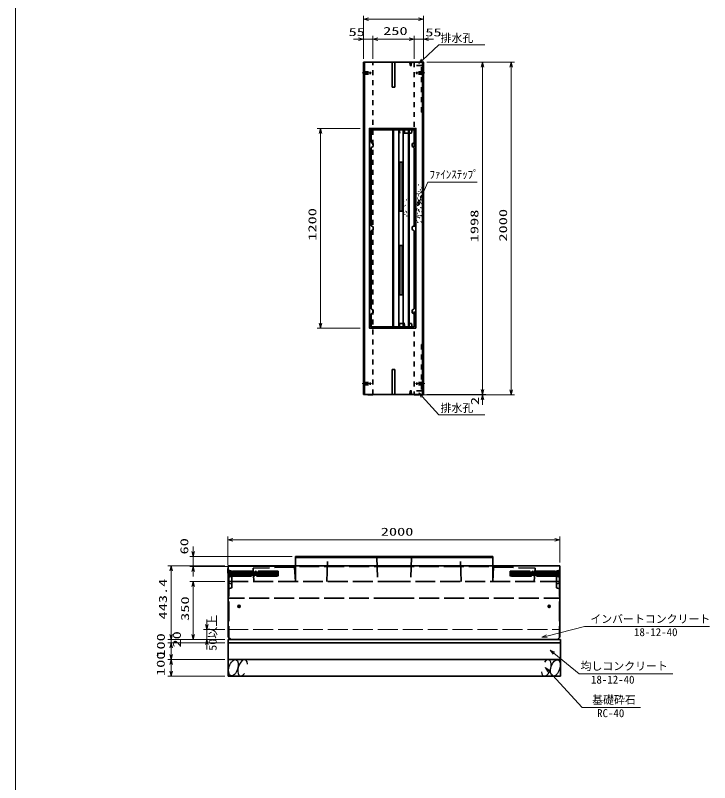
# Model space of a CAD drawing. Units: millimetres on the paper. Extents: x 0 to 1219, y 9 to 859.
# Drawn here: x 15 to 223.9, y 436.8 to 667.4 of the extents above; entities that cross this region are included whole.
import ezdxf
from ezdxf.enums import TextEntityAlignment as Align

# ---------------------------------------------------------------- set-up
doc = ezdxf.new("R2010")
doc.units = ezdxf.units.MM
for name, pattern in [('DASHED', [7.5, 6, -1.5]), ('USER2', [18.5, 12, -1.5, 3.5, -1.5]), ('USER3', [3, 1.5, -1.5])]:
    doc.linetypes.add(name, pattern=pattern)
for name, color, linetype, lineweight in [('D-BMK（構造物基準線）', 2, 'USER2', 18), ('D-STR-DIM（寸法）', 7, 'Continuous', 13), ('D-STR-HTXT(均しCON-旗)', 7, 'Continuous', 13), ('D-STR-HTXT(基礎砕石-旗)', 7, 'Continuous', 13), ('D-STR-HTXT（WS-旗）', 7, 'Continuous', 13), ('D-STR-HTXT（旗上げ）', 7, 'Continuous', 13), ('D-STR-STRF(グリ)', 7, 'Continuous', 25), ('D-STR（構造物）', 1, 'Continuous', 35)]:
    doc.layers.add(name, color=color, linetype=linetype, lineweight=lineweight)
doc.styles.add('ＭＳ ゴシック', font='')
doc.styles.get('ＭＳ ゴシック').set_extended_font_data('MS Gothic')

# ---------------------------------------------------------------- blocks, each defined once
blk = doc.blocks.new('_Open30')
at = {"color": 7, "linetype": 'Continuous', "lineweight": 13}
for p, q in [((-1, 0.2679), (0, 0)), ((0, 0), (-1, -0.2679)), ((0, 0), (-1, 0))]:
    blk.add_line(p, q, dxfattribs=at)

msp = doc.modelspace()

# ---------------------------------------------------------------- linework, layer by layer
at = {"layer": 'D-BMK（構造物基準線）'}
for p, q in [((119.325, 650.139), (122.174, 650.139)), ((138.249, 650.139), (135.4, 650.139)), ((119.325, 556.739), (122.174, 556.739)), ((138.249, 556.739), (135.4, 556.739))]:
    msp.add_line(p, q, dxfattribs=at)
at = {"layer": 'D-STR-DIM（寸法）', "color": 2}
msp.add_line((15.017, 858.584), (15.017, 15.001), dxfattribs=at)
at = {"layer": 'D-STR-DIM（寸法）'}
for p, q in [((119.787, 661.286), (119.787, 667.336)), ((137.787, 661.316), (137.787, 667.336)), ((121.287, 666.336), (136.287, 666.336)), ((118.287, 660.286), (116.787, 660.286)), ((119.787, 654.389), (119.787, 661.286)), ((119.787, 660.286), (122.537, 660.286)), ((122.537, 654.441), (122.537, 661.286)), ((122.537, 654.389), (122.537, 661.286)), ((124.037, 660.286), (125.537, 660.286)), ((124.037, 660.286), (133.537, 660.286)), ((133.537, 660.286), (132.037, 660.286)), ((135.037, 654.389), (135.037, 661.286)), ((135.037, 654.426), (135.037, 661.286)), ((135.037, 660.286), (137.787, 660.286)), ((137.787, 654.359), (137.787, 661.286)), ((139.287, 660.286), (140.787, 660.286)), ((138.787, 653.389), (156.576, 653.389)), ((155.139, 653.389), (165.216, 653.389)), ((155.576, 554.989), (155.576, 651.889)), ((164.216, 554.889), (164.216, 651.889)), ((118.787, 633.439), (105.823, 633.439)), ((106.823, 574.939), (106.823, 631.939)), ((118.787, 573.439), (105.823, 573.439)), ((155.576, 554.989), (155.576, 556.489)), ((137.537, 553.389), (156.576, 553.389)), ((138.787, 553.489), (156.576, 553.489)), ((138.787, 553.489), (156.576, 553.489)), ((154.139, 553.389), (165.216, 553.389)), ((155.576, 553.489), (155.576, 553.389)), ((155.576, 551.889), (155.576, 550.389)), ((78.958, 502.217), (78.958, 510.763)), ((80.458, 509.763), (177.358, 509.763)), ((178.858, 502.972), (178.858, 510.763)), ((68.531, 506.297), (68.531, 507.797)), ((98.283, 504.797), (67.531, 504.797)), ((68.531, 504.797), (68.531, 501.797)), ((78.058, 501.972), (60.86, 501.972)), ((98.283, 501.797), (67.531, 501.797)), ((61.86, 500.472), (61.86, 481.297)), ((68.531, 500.297), (68.531, 498.797)), ((78.058, 497.297), (67.531, 497.297)), ((68.531, 481.297), (68.531, 495.797)), ((72.619, 484.297), (72.619, 485.797)), ((61.86, 481.297), (61.86, 482.797)), ((78.058, 482.797), (71.619, 482.797)), ((72.619, 482.797), (72.619, 479.797)), ((78.058, 479.797), (60.86, 479.797)), ((76.058, 479.797), (60.86, 479.797)), ((61.86, 479.797), (61.86, 478.797)), ((78.058, 479.797), (67.531, 479.797)), ((77.058, 479.797), (71.619, 479.797)), ((78.058, 478.797), (60.86, 478.797)), ((78.058, 478.797), (60.86, 478.797)), ((72.619, 478.297), (72.619, 476.797)), ((61.86, 477.297), (61.86, 475.797)), ((61.86, 477.297), (61.86, 475.297)), ((78.058, 473.797), (60.86, 473.797)), ((78.058, 473.797), (60.86, 473.797)), ((61.86, 472.297), (61.86, 470.297)), ((78.058, 468.797), (60.86, 468.797))]:
    msp.add_line(p, q, dxfattribs=at)
at = {"layer": 'D-STR-DIM（寸法）', "color": 1, "linetype": 'DASHED'}
msp.add_line((79.058, 482.797), (178.858, 482.797), dxfattribs=at)
at = {"layer": 'D-STR-HTXT(均しCON-旗)'}
msp.add_lwpolyline([(212.815, 469.487), (184.607, 469.487), (177.048, 475.701)], dxfattribs=at)
at = {"layer": 'D-STR-HTXT(基礎砕石-旗)'}
msp.add_lwpolyline([(203.13, 459.407), (185.559, 459.407), (175.468, 470.273)], dxfattribs=at)
at = {"layer": 'D-STR-HTXT（WS-旗）'}
for points in [[(156.241, 658.535), (142.453, 658.535), (137.495, 653.946)], [(156.241, 547.341), (142.453, 547.341), (137.405, 552.873)]]:
    msp.add_lwpolyline(points, dxfattribs=at)
at = {"layer": 'D-STR-HTXT（旗上げ）'}
for points in [[(153.96, 617.348), (139.13, 617.348), (136.63, 611.597)], [(223.891, 483.768), (186.258, 483.72), (174.895, 480.856)]]:
    msp.add_lwpolyline(points, dxfattribs=at)
at = {"layer": 'D-STR-STRF(グリ)'}
for centre, major_axis in [((80.633, 471.32), (0.79, 2.421)), ((177.483, 471.273), (-0.79, -2.421))]:
    msp.add_ellipse(centre, major_axis=major_axis, ratio=0.5139, dxfattribs=at)
for centre, major_axis in [((83.374, 471.32), (0.79, 2.421)), ((174.742, 471.273), (-0.79, -2.421))]:
    msp.add_ellipse(centre, major_axis=major_axis, ratio=0.5139, start_param=5.3575563, end_param=10.3750652, dxfattribs=at)
at = {"layer": 'D-STR（構造物）'}
for p, q in [((119.787, 553.489), (119.787, 653.389)), ((137.787, 653.389), (119.787, 653.389)), ((120.037, 553.489), (120.037, 653.389)), ((128.412, 653.389), (128.412, 645.889)), ((129.162, 653.389), (129.162, 645.889)), ((137.537, 653.389), (137.537, 553.489)), ((137.787, 653.389), (137.787, 553.489)), ((129.162, 645.889), (128.412, 645.889)), ((128.543, 633.064), (128.543, 573.814)), ((128.793, 633.064), (128.793, 573.814)), ((130.412, 633.064), (130.412, 573.814)), ((131.662, 633.064), (131.662, 573.814)), ((133.281, 633.064), (133.281, 573.814)), ((133.531, 633.064), (133.531, 573.814)), ((122.037, 627.692), (122.037, 604.189)), ((135.037, 604.189), (135.037, 627.692)), ((135.669, 616.292), (135.742, 616.272)), ((136.295, 616.467), (136.352, 616.515)), ((136.352, 616.515), (136.4, 616.458)), ((136.87, 615.961), (136.945, 615.961)), ((135.555, 615.437), (135.608, 615.384)), ((135.608, 615.384), (135.661, 615.437)), ((135.818, 613.892), (135.757, 613.849)), ((135.818, 613.892), (135.861, 613.83)), ((136.035, 614.565), (135.961, 614.578)), ((136.252, 613.715), (136.314, 613.758)), ((136.314, 613.758), (136.357, 613.697)), ((136.374, 614.493), (136.4, 614.564)), ((136.583, 613.818), (136.651, 613.849)), ((136.854, 615.028), (136.781, 615.009)), ((136.834, 615.101), (136.854, 615.028)), ((136.971, 614.191), (136.984, 614.265)), ((136.984, 614.265), (137.058, 614.252)), ((137.166, 614.391), (137.227, 614.434)), ((137.218, 615.576), (137.271, 615.629)), ((137.227, 614.434), (137.27, 614.373)), ((137.271, 615.629), (137.324, 615.576)), ((132.095, 611.342), (132.102, 611.416)), ((132.574, 611.956), (132.649, 611.963)), ((132.883, 612.464), (132.903, 612.536)), ((133.356, 613.046), (133.303, 613.099)), ((133.331, 612.339), (133.396, 612.377)), ((133.349, 611.249), (133.381, 611.181)), ((133.356, 613.046), (133.409, 613.099)), ((135.929, 612.478), (136.004, 612.478)), ((135.948, 612.649), (135.935, 612.723)), ((136.015, 611.16), (135.995, 611.233)), ((136.173, 611.957), (136.1, 611.937)), ((136.361, 613.288), (136.286, 613.294)), ((136.335, 611.919), (136.397, 611.876)), ((136.397, 611.876), (136.354, 611.815)), ((136.705, 612.871), (136.656, 612.929)), ((136.816, 612.814), (136.754, 612.771)), ((136.859, 612.752), (136.816, 612.814)), ((137.016, 611.964), (137.09, 611.977)), ((137.107, 612.761), (137.033, 612.774)), ((137.09, 611.977), (137.103, 611.903)), ((137.094, 612.688), (137.107, 612.761)), ((137.098, 613.139), (137.136, 613.204)), ((137.136, 613.204), (137.201, 613.167)), ((131.945, 610.004), (131.892, 610.057)), ((132.314, 610.305), (132.345, 610.373)), ((135.782, 608.936), (135.707, 608.943)), ((135.779, 610.76), (135.741, 610.695)), ((135.769, 609.35), (135.827, 609.399)), ((135.827, 609.399), (135.778, 609.456)), ((135.942, 611.141), (136.015, 611.16)), ((136.202, 610.404), (136.189, 610.33)), ((136.336, 609.165), (136.263, 609.185)), ((136.316, 609.093), (136.336, 609.165)), ((136.456, 610.593), (136.395, 610.55)), ((136.456, 610.593), (136.499, 610.532)), ((136.897, 609.606), (136.958, 609.649)), ((136.958, 609.649), (137.001, 609.588)), ((137.146, 610.909), (137.072, 610.896)), ((137.159, 610.835), (137.146, 610.909)), ((137.25, 609.597), (137.237, 609.523)), ((137.388, 610.738), (137.327, 610.781)), ((137.345, 610.677), (137.388, 610.738)), ((131.952, 608.178), (131.926, 608.107)), ((132.171, 607.531), (132.203, 607.463)), ((132.406, 608.642), (132.387, 608.715)), ((132.59, 608.554), (132.525, 608.517)), ((132.59, 608.554), (132.628, 608.489)), ((132.694, 607.107), (132.752, 607.155)), ((132.714, 608.085), (132.767, 608.139)), ((132.752, 607.155), (132.8, 607.098)), ((133.331, 607.593), (133.35, 607.666)), ((135.989, 607.11), (135.921, 607.142)), ((135.93, 607.889), (136.005, 607.889)), ((136.097, 606.753), (136.172, 606.746)), ((136.172, 606.746), (136.165, 606.672)), ((136.315, 608.792), (136.243, 608.773)), ((136.335, 608.719), (136.315, 608.792)), ((136.442, 607.281), (136.369, 607.301)), ((136.442, 607.281), (136.423, 607.209)), ((136.502, 608.434), (136.559, 608.482)), ((136.559, 608.482), (136.511, 608.54)), ((136.617, 606.656), (136.665, 606.598)), ((137.026, 607.279), (137.033, 607.354)), ((137.222, 607.126), (137.174, 607.184)), ((137.255, 608.4), (137.249, 608.325)), ((135.726, 605.733), (135.779, 605.68)), ((136.028, 605.258), (136.096, 605.226)), ((136.096, 605.226), (136.064, 605.158)), ((136.665, 606.598), (136.608, 606.55)), ((137.132, 605.395), (137.139, 605.47)), ((137.271, 605.194), (137.329, 605.242)), ((137.329, 605.242), (137.28, 605.3)), ((137.355, 606.441), (137.361, 606.516)), ((122.037, 602.689), (122.037, 579.186)), ((135.037, 579.186), (135.037, 602.689)), ((135.037, 573.814), (135.037, 577.686)), ((134.44, 573.814), (135.037, 573.814)), ((128.412, 553.489), (128.412, 560.989)), ((129.162, 560.989), (128.412, 560.989)), ((129.162, 553.489), (129.162, 560.989)), ((137.787, 553.489), (119.787, 553.489)), ((121.037, 553.389), (120.937, 553.489)), ((122.537, 553.389), (121.037, 553.389)), ((122.537, 553.389), (122.637, 553.489)), ((135.037, 553.389), (134.937, 553.489)), ((135.037, 553.389), (136.537, 553.389)), ((136.537, 553.389), (136.637, 553.489)), ((99.283, 504.797), (99.283, 501.972)), ((128.958, 504.797), (99.283, 504.797)), ((99.283, 504.548), (128.958, 504.548)), ((128.958, 504.519), (99.283, 504.519)), ((128.958, 504.797), (158.633, 504.797)), ((158.633, 504.548), (128.958, 504.548)), ((128.958, 504.519), (158.633, 504.519)), ((158.633, 504.797), (158.633, 501.972)), ((78.958, 501.217), (79.058, 501.317)), ((78.958, 499.717), (78.958, 501.217)), ((79.058, 480.547), (79.058, 501.972)), ((79.058, 501.972), (128.958, 501.972)), ((178.858, 501.972), (128.958, 501.972)), ((178.858, 480.547), (178.858, 501.972)), ((79.058, 499.617), (78.958, 499.717)), ((81.858, 489.79), (82.758, 489.79)), ((82.308, 490.24), (82.308, 489.34)), ((176.058, 489.79), (175.158, 489.79)), ((175.608, 490.24), (175.608, 489.34)), ((79.808, 479.797), (79.058, 480.547)), ((179.058, 479.797), (79.058, 479.797)), ((79.058, 479.797), (79.058, 478.797)), ((128.958, 479.797), (79.808, 479.797)), ((128.958, 479.797), (178.108, 479.797)), ((178.108, 479.797), (178.858, 480.547)), ((179.058, 479.797), (179.058, 478.797)), ((79.058, 478.797), (179.058, 478.797)), ((79.058, 478.797), (179.058, 478.797)), ((79.058, 478.797), (79.058, 473.797)), ((179.058, 478.797), (179.058, 473.797)), ((79.058, 473.797), (179.058, 473.797)), ((79.058, 473.797), (79.058, 468.797)), ((79.058, 473.797), (179.058, 473.797)), ((179.058, 473.797), (179.058, 468.797)), ((79.058, 468.797), (179.058, 468.797))]:
    msp.add_line(p, q, dxfattribs=at)
at = {"layer": 'D-STR（構造物）', "linetype": 'USER3'}
for p, q in [((122.537, 553.489), (122.537, 653.389)), ((134.139, 652.339), (134.212, 653.389)), ((135.037, 653.389), (135.037, 553.489)), ((119.787, 650.489), (121.787, 650.489)), ((121.787, 649.789), (121.787, 650.489)), ((137.787, 650.489), (135.787, 650.489)), ((135.787, 649.789), (135.787, 650.489)), ((137.212, 638.389), (137.212, 652.339)), ((119.787, 649.789), (121.787, 649.789)), ((137.787, 649.789), (135.787, 649.789)), ((137.212, 638.389), (137.787, 638.389)), ((131.958, 632.064), (132.207, 633.064)), ((132.207, 573.814), (131.958, 574.814)), ((137.212, 568.489), (137.212, 554.539)), ((137.212, 568.489), (137.787, 568.489)), ((119.787, 557.089), (121.787, 557.089)), ((119.787, 556.389), (121.787, 556.389)), ((121.787, 557.089), (121.787, 556.389)), ((135.787, 557.089), (135.787, 556.389)), ((137.787, 557.089), (135.787, 557.089)), ((137.787, 556.389), (135.787, 556.389)), ((134.139, 554.539), (134.212, 553.489))]:
    msp.add_line(p, q, dxfattribs=at)
at = {"layer": 'D-STR（構造物）', "linetype": 'DASHED'}
for p, q in [((108.733, 497.297), (108.983, 504.519)), ((123.733, 504.519), (123.983, 497.297)), ((134.183, 504.519), (133.933, 497.297)), ((149.183, 497.297), (148.933, 504.519)), ((80.108, 500.372), (79.058, 500.625)), ((99.008, 501.548), (86.558, 501.297)), ((86.558, 501.297), (86.793, 497.297)), ((99.008, 501.548), (99.258, 497.297)), ((99.283, 501.972), (99.283, 497.297)), ((128.958, 501.797), (99.283, 501.797)), ((128.958, 501.797), (158.633, 501.797)), ((158.633, 501.972), (158.633, 497.297)), ((158.908, 501.548), (158.658, 497.297)), ((158.908, 501.548), (171.358, 501.297)), ((171.358, 501.297), (171.123, 497.297)), ((177.808, 500.372), (178.858, 500.625)), ((79.057, 500.122), (79.736, 500.462)), ((80.557, 500.372), (79.057, 499.622)), ((82.557, 500.372), (79.057, 498.622)), ((79.057, 500.372), (82.057, 498.872)), ((81.557, 500.372), (79.057, 499.122)), ((79.057, 499.872), (81.057, 498.872)), ((79.057, 499.372), (80.057, 498.872)), ((79.058, 498.545), (80.108, 498.872)), ((79.208, 498.797), (79.208, 480.397)), ((80.009, 500.396), (83.057, 498.872)), ((80.107, 498.872), (94.058, 498.872)), ((94.058, 500.372), (80.108, 500.372)), ((80.108, 498.872), (80.108, 495.314)), ((80.557, 498.872), (83.557, 500.372)), ((84.057, 498.872), (81.057, 500.372)), ((81.557, 498.872), (84.557, 500.372)), ((85.057, 498.872), (82.057, 500.372)), ((82.557, 498.872), (85.557, 500.372)), ((86.057, 498.872), (83.057, 500.372)), ((86.557, 500.372), (83.557, 498.872)), ((84.057, 500.372), (87.057, 498.872)), ((87.557, 500.372), (84.557, 498.872)), ((85.057, 500.372), (88.057, 498.872)), ((88.557, 500.372), (85.557, 498.872)), ((86.057, 500.372), (89.057, 498.872)), ((86.557, 498.872), (89.557, 500.372)), ((90.057, 498.872), (87.057, 500.372)), ((87.557, 498.872), (90.557, 500.372)), ((91.057, 498.872), (88.057, 500.372)), ((88.557, 498.872), (91.557, 500.372)), ((92.057, 498.872), (89.057, 500.372)), ((92.557, 500.372), (89.557, 498.872)), ((90.057, 500.372), (93.057, 498.872)), ((90.557, 498.872), (93.557, 500.372)), ((91.057, 500.372), (94.058, 498.872)), ((94.058, 500.123), (91.557, 498.872)), ((94.058, 499.372), (92.057, 500.372)), ((94.058, 499.623), (92.557, 498.872)), ((93.057, 500.372), (94.058, 499.872)), ((93.557, 498.872), (94.058, 499.123)), ((94.058, 498.872), (94.058, 500.372)), ((164.859, 500.372), (163.858, 499.872)), ((166.859, 500.372), (163.858, 498.872)), ((163.858, 500.372), (177.808, 500.372)), ((163.858, 498.872), (163.858, 500.372)), ((163.858, 499.372), (165.859, 500.372)), ((163.858, 500.123), (166.359, 498.872)), ((163.858, 499.623), (165.359, 498.872)), ((164.359, 498.872), (163.858, 499.123)), ((177.809, 498.872), (163.858, 498.872)), ((167.359, 498.872), (164.359, 500.372)), ((167.859, 500.372), (164.859, 498.872)), ((165.359, 500.372), (168.359, 498.872)), ((165.859, 498.872), (168.859, 500.372)), ((169.359, 498.872), (166.359, 500.372)), ((166.859, 498.872), (169.859, 500.372)), ((170.359, 498.872), (167.359, 500.372)), ((167.859, 498.872), (170.859, 500.372)), ((171.359, 498.872), (168.359, 500.372)), ((171.859, 500.372), (168.859, 498.872)), ((169.359, 500.372), (172.359, 498.872)), ((172.859, 500.372), (169.859, 498.872)), ((170.359, 500.372), (173.359, 498.872)), ((173.859, 500.372), (170.859, 498.872)), ((171.359, 500.372), (174.359, 498.872)), ((171.859, 498.872), (174.859, 500.372)), ((175.359, 498.872), (172.359, 500.372)), ((172.859, 498.872), (175.859, 500.372)), ((176.359, 498.872), (173.359, 500.372)), ((173.859, 498.872), (176.859, 500.372)), ((177.359, 498.872), (174.359, 500.372)), ((177.906, 500.396), (174.859, 498.872)), ((175.359, 500.372), (178.859, 498.622)), ((178.859, 500.372), (175.859, 498.872)), ((176.359, 500.372), (178.859, 499.122)), ((178.859, 499.872), (176.859, 498.872)), ((177.359, 500.372), (178.859, 499.622)), ((177.808, 498.872), (177.808, 495.314)), ((178.858, 498.545), (177.808, 498.872)), ((178.859, 499.372), (177.859, 498.872)), ((178.859, 500.122), (178.18, 500.462)), ((178.708, 498.797), (178.708, 480.397)), ((79.058, 497.297), (128.908, 497.297)), ((79.058, 496.78), (80.108, 496.511)), ((178.858, 497.297), (129.008, 497.297)), ((178.858, 496.78), (177.808, 496.511)), ((80.108, 495.314), (79.058, 495.046)), ((177.808, 495.314), (178.858, 495.046)), ((128.908, 492.297), (79.058, 492.297)), ((129.008, 492.297), (178.858, 492.297))]:
    msp.add_line(p, q, dxfattribs=at)
at = {"layer": 'D-STR（構造物）', "linetype": 'USER3'}
for points in [[(137.212, 652.339), (133.773, 652.339), (133.692, 653.389)], [(133.452, 632.064), (130.72, 632.064), (130.452, 633.065)], [(130.452, 573.813), (130.72, 574.814), (133.452, 574.814)], [(137.212, 554.539), (133.773, 554.539), (133.692, 553.489)]]:
    msp.add_lwpolyline(points, dxfattribs=at)
at = {"layer": 'D-STR（構造物）'}
for points in [[(135.537, 573.439), (135.537, 633.439), (121.537, 633.439), (121.537, 573.439)], [(133.41, 633.064), (133.452, 632.064), (134.189, 632.064), (134.44, 633.064)], [(130.662, 608.564), (131.412, 608.564), (131.412, 623.314), (130.662, 623.314)], [(131.412, 583.464), (131.412, 598.214), (130.662, 598.214), (130.662, 583.464)], [(133.452, 574.814), (133.41, 573.814), (134.44, 573.814), (134.189, 574.814)]]:
    msp.add_lwpolyline(points, close=True, dxfattribs=at)
for points in [[(133.41, 633.064), (122.037, 633.064), (122.037, 629.192)], [(135.037, 629.192), (135.037, 633.064), (134.44, 633.064)], [(122.037, 629.192), (122.666, 628.829), (122.666, 628.055), (122.037, 627.692)], [(135.037, 629.192), (134.408, 628.829), (134.408, 628.055), (135.037, 627.692)], [(122.037, 604.189), (122.666, 603.826), (122.666, 603.052)], [(122.037, 604.189), (122.666, 603.826), (122.666, 603.052), (122.037, 602.689)], [(135.037, 604.189), (134.408, 603.826), (134.408, 603.052), (135.037, 602.689)], [(122.037, 577.686), (122.666, 578.05), (122.666, 578.823), (122.037, 579.186)], [(135.037, 579.186), (134.408, 578.823), (134.408, 578.05), (135.037, 577.686)], [(122.037, 577.686), (122.037, 573.814), (133.41, 573.814)]]:
    msp.add_lwpolyline(points, dxfattribs=at)
for centre, radius in [((82.308, 489.79), 0.35), ((82.308, 489.79), 0.3), ((175.608, 489.79), 0.35), ((175.608, 489.79), 0.3)]:
    msp.add_circle(centre, radius, dxfattribs=at)

# ---------------------------------------------------------------- block references
at = {"layer": 'D-STR-DIM（寸法）', "xscale": 1.5, "yscale": 1.5}
for p, rotation in [((119.787, 666.336), 180), ((122.537, 660.286), 180), ((122.537, 660.286), 180), ((137.787, 660.286), 180), ((155.576, 653.389), 90), ((164.216, 653.389), 90), ((106.823, 633.439), 90), ((106.823, 573.439), 270), ((155.576, 553.489), 270), ((155.576, 553.489), 270), ((164.216, 553.389), 270), ((155.576, 553.389), 90), ((78.958, 509.763), 180), ((68.531, 504.797), 270), ((61.86, 501.972), 90), ((68.531, 501.797), 90), ((68.531, 497.297), 90), ((72.619, 482.797), 270), ((61.86, 479.797), 270), ((61.86, 479.797), 270), ((68.531, 479.797), 270), ((72.619, 479.797), 90), ((61.86, 478.797), 90), ((61.86, 478.797), 90), ((61.86, 473.797), 270), ((61.86, 473.797), 90), ((61.86, 468.797), 270)]:
    msp.add_blockref('_Open30', p, dxfattribs=dict(at, rotation=rotation))
for p in [(137.787, 666.336), (119.787, 660.286), (135.037, 660.286), (135.037, 660.286), (178.858, 509.763)]:
    msp.add_blockref('_Open30', p, dxfattribs=at)
at = {"layer": 'D-STR-HTXT(均しCON-旗)', "xscale": 1.5, "yscale": 1.5, "rotation": 140.57786}
msp.add_blockref('_Open30', (175.889, 476.653), dxfattribs=at)
at = {"layer": 'D-STR-HTXT(基礎砕石-旗)', "xscale": 1.5, "yscale": 1.5, "rotation": 132.88015}
msp.add_blockref('_Open30', (174.448, 471.373), dxfattribs=at)
at = {"layer": 'D-STR-HTXT（WS-旗）', "xscale": 1.5, "yscale": 1.5}
for p, rotation in [((136.394, 652.927), 222.78711), ((136.394, 553.981), 132.37661)]:
    msp.add_blockref('_Open30', p, dxfattribs=dict(at, rotation=rotation))
at = {"layer": 'D-STR-HTXT（旗上げ）', "xscale": 1.5, "yscale": 1.5}
for p, rotation in [((136.032, 610.222), 246.50838), ((173.44, 480.489), 194.1476)]:
    msp.add_blockref('_Open30', p, dxfattribs=dict(at, rotation=rotation))

# ---------------------------------------------------------------- texts
at = {"layer": 'D-STR-DIM（寸法）', "style": 'ＭＳ ゴシック', "width": 1.5}
for s, p in [('55', (115.268, 660.504)), ('250', (125.662, 660.823)), ('55', (138.352, 660.409)), ('2000', (124.95, 510.301))]:
    msp.add_text(s, height=2.405, dxfattribs=at).set_placement(p, align=Align.BOTTOM_LEFT)
at = {"layer": 'D-STR-DIM（寸法）', "style": 'ＭＳ ゴシック'}
for s, width, p in [('1200', 1.5, (106.286, 599.689)), ('2000', 1.5, (163.678, 599.431)), ('1998', 1.5, (155.038, 599.231)), ('2', 1.5, (155.213, 550.301)), ('60', 1.5, (67.76, 505.39)), ('443.4', 1.5, (61.323, 485.85)), ('350', 1.5, (67.994, 485.422)), ('50以上', 1.1, (76.295, 476.441)), ('100', 1.5, (60.714, 474.35)), ('20', 1.5, (65.532, 477.409)), ('100', 1.5, (60.661, 468.847))]:
    msp.add_text(s, height=2.405, rotation=90, dxfattribs=dict(at, width=width)).set_placement(p, align=Align.BOTTOM_LEFT)
at = {"layer": 'D-STR-HTXT(均しCON-旗)', "style": 'ＭＳ ゴシック'}
for s, p in [('均しコンクリート', (185.054, 469.897)), ('18-12-40', (188.188, 465.836))]:
    msp.add_text(s, height=2.405, dxfattribs=at).set_placement(p, align=Align.BOTTOM_LEFT)
at = {"layer": 'D-STR-HTXT(基礎砕石-旗)', "style": 'ＭＳ ゴシック'}
for s, p in [('基礎砕石', (188.542, 459.742)), ('RC-40', (190.03, 455.757))]:
    msp.add_text(s, height=2.405, dxfattribs=at).set_placement(p, align=Align.BOTTOM_LEFT)
at = {"layer": 'D-STR-HTXT（WS-旗）', "style": 'ＭＳ ゴシック'}
for p in [(142.933, 658.687), (142.933, 547.492)]:
    msp.add_text('排水孔', height=2.405, dxfattribs=at).set_placement(p, align=Align.BOTTOM_LEFT)
at = {"layer": 'D-STR-HTXT（旗上げ）', "style": 'ＭＳ ゴシック'}
for s, p in [('ﾌｧｲﾝｽﾃｯﾌﾟ', (139.609, 617.672)), ('インバートコンクリート', (187.988, 484.065)), ('18-12-40', (201.13, 480.117))]:
    msp.add_text(s, height=2.405, dxfattribs=at).set_placement(p, align=Align.BOTTOM_LEFT)

doc.saveas('drawing.dxf')
